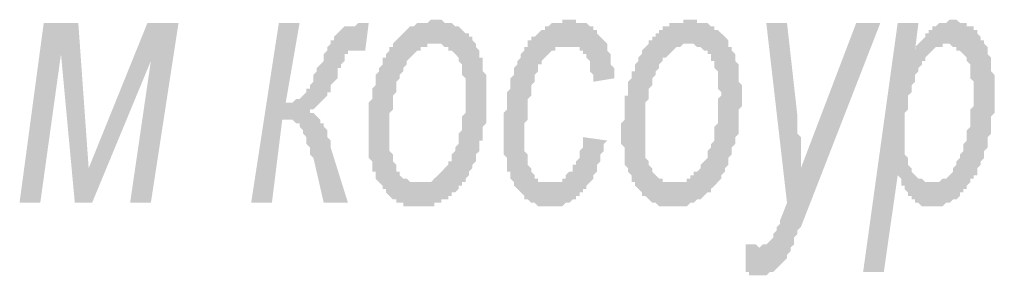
# Model space of a CAD drawing. Header units: millimetres. Extents: x 1372 to 666090, y 1285 to 31551.
# Drawn here: x 576736 to 577913, y 10488 to 10797 of the extents above; entities that cross this region are included whole.
import ezdxf

# ---------------------------------------------------------------- set-up
doc = ezdxf.new("R2010")
doc.units = ezdxf.units.MM
doc.layers.add('PDF _75-АЗ Штамп', color=7, linetype='Continuous')

msp = doc.modelspace()

# ---------------------------------------------------------------- hatches: boundary and pattern name
at = {"layer": 'PDF _75-АЗ Штамп', "transparency": 33554559}
for points in [[(576765.7, 10792.6), (576807.4, 10792.6), (576819.9, 10617.4), (576890.8, 10792.6), (576928.3, 10792.6), (576894.9, 10575.7), (576869.9, 10575.7), (576894.9, 10746.7), (576824, 10575.7), (576803.2, 10575.7), (576786.5, 10755), (576761.5, 10575.7), (576736.5, 10575.7)], [(577049.3, 10792.6), (577074.3, 10792.6), (577057.6, 10696.6), (577061.8, 10696.6), (577065.9, 10696.6), (577070.1, 10700.8), (577070.1, 10700.8), (577074.3, 10700.8), (577078.5, 10705), (577078.5, 10705), (577078.5, 10705), (577082.6, 10709.1), (577082.6, 10709.1), (577082.6, 10713.3), (577086.8, 10713.3), (577086.8, 10717.5), (577091, 10721.7), (577091, 10725.8), (577091, 10730), (577095.1, 10734.2), (577095.1, 10738.3), (577099.3, 10742.5), (577099.3, 10742.5), (577103.5, 10746.7), (577103.5, 10750.8), (577103.5, 10755), (577107.6, 10759.2), (577107.6, 10763.4), (577111.8, 10767.5), (577111.8, 10771.7), (577116, 10771.7), (577116, 10775.9), (577116, 10775.9), (577120.2, 10780), (577120.2, 10780), (577120.2, 10780), (577124.3, 10784.2), (577124.3, 10784.2), (577128.5, 10788.4), (577128.5, 10788.4), (577132.7, 10788.4), (577136.8, 10788.4), (577141, 10788.4), (577141, 10788.4), (577145.2, 10792.6), (577157.7, 10792.6), (577153.5, 10759.2), (577145.2, 10759.2), (577141, 10759.2), (577141, 10759.2), (577136.8, 10759.2), (577132.7, 10759.2), (577132.7, 10759.2), (577132.7, 10755), (577128.5, 10755), (577128.5, 10750.8), (577128.5, 10746.7), (577124.3, 10742.5), (577124.3, 10738.3), (577120.2, 10738.3), (577120.2, 10730), (577120.2, 10725.8), (577116, 10721.7), (577116, 10721.7), (577111.8, 10717.5), (577111.8, 10713.3), (577111.8, 10709.1), (577107.6, 10709.1), (577107.6, 10705), (577103.5, 10700.8), (577103.5, 10700.8), (577103.5, 10700.8), (577099.3, 10696.6), (577099.3, 10696.6), (577095.1, 10692.5), (577095.1, 10692.5), (577091, 10688.3), (577086.8, 10688.3), (577086.8, 10684.1), (577091, 10684.1), (577091, 10684.1), (577095.1, 10679.9), (577095.1, 10679.9), (577099.3, 10675.8), (577099.3, 10671.6), (577103.5, 10671.6), (577103.5, 10667.4), (577103.5, 10667.4), (577107.6, 10663.3), (577107.6, 10659.1), (577107.6, 10654.9), (577111.8, 10650.8), (577111.8, 10646.6), (577111.8, 10642.4), (577111.8, 10642.4), (577132.7, 10575.7), (577103.5, 10575.7), (577091, 10629.9), (577086.8, 10634.1), (577086.8, 10638.2), (577086.8, 10642.4), (577082.6, 10646.6), (577082.6, 10650.8), (577082.6, 10654.9), (577078.5, 10659.1), (577078.5, 10663.3), (577078.5, 10663.3), (577074.3, 10667.4), (577074.3, 10667.4), (577074.3, 10671.6), (577070.1, 10671.6), (577070.1, 10671.6), (577065.9, 10675.8), (577061.8, 10675.8), (577061.8, 10675.8), (577057.6, 10675.8), (577053.4, 10675.8), (577040.9, 10575.7), (577015.9, 10575.7)], [(577416.3, 10654.9), (577445.5, 10650.8), (577441.3, 10646.6), (577441.3, 10642.4), (577441.3, 10638.2), (577437.1, 10634.1), (577437.1, 10629.9), (577437.1, 10625.7), (577433, 10621.6), (577433, 10617.4), (577433, 10613.2), (577428.8, 10609), (577428.8, 10609), (577428.8, 10604.9), (577424.6, 10600.7), (577424.6, 10600.7), (577420.4, 10596.5), (577420.4, 10592.4), (577416.3, 10592.4), (577416.3, 10588.2), (577412.1, 10588.2), (577412.1, 10584), (577407.9, 10584), (577407.9, 10579.9), (577403.8, 10579.9), (577399.6, 10575.7), (577399.6, 10575.7), (577395.4, 10575.7), (577395.4, 10575.7), (577391.2, 10571.5), (577387.1, 10571.5), (577387.1, 10571.5), (577382.9, 10571.5), (577378.7, 10571.5), (577378.7, 10571.5), (577374.6, 10571.5), (577374.6, 10571.5), (577370.4, 10571.5), (577366.2, 10571.5), (577362.1, 10571.5), (577362.1, 10571.5), (577357.9, 10575.7), (577353.7, 10575.7), (577353.7, 10575.7), (577349.5, 10579.9), (577349.5, 10579.9), (577345.4, 10579.9), (577345.4, 10584), (577341.2, 10588.2), (577341.2, 10588.2), (577337, 10592.4), (577337, 10592.4), (577332.9, 10596.5), (577332.9, 10600.7), (577332.9, 10600.7), (577328.7, 10604.9), (577328.7, 10609), (577328.7, 10613.2), (577324.5, 10613.2), (577324.5, 10617.4), (577324.5, 10621.6), (577324.5, 10625.7), (577324.5, 10629.9), (577320.3, 10634.1), (577320.3, 10638.2), (577320.3, 10642.4), (577320.3, 10646.6), (577320.3, 10650.8), (577320.3, 10654.9), (577320.3, 10654.9), (577320.3, 10659.1), (577320.3, 10663.3), (577320.3, 10667.4), (577320.3, 10671.6), (577320.3, 10675.8), (577320.3, 10679.9), (577320.3, 10684.1), (577324.5, 10688.3), (577324.5, 10692.5), (577324.5, 10696.6), (577324.5, 10700.8), (577324.5, 10705), (577324.5, 10709.1), (577328.7, 10713.3), (577328.7, 10717.5), (577328.7, 10721.7), (577328.7, 10725.8), (577328.7, 10725.8), (577332.9, 10730), (577332.9, 10734.2), (577332.9, 10738.3), (577337, 10742.5), (577337, 10746.7), (577337, 10746.7), (577341.2, 10750.8), (577341.2, 10755), (577345.4, 10759.2), (577345.4, 10763.4), (577349.5, 10763.4), (577349.5, 10767.5), (577349.5, 10771.7), (577353.7, 10771.7), (577353.7, 10775.9), (577357.9, 10775.9), (577357.9, 10775.9), (577362.1, 10780), (577362.1, 10780), (577366.2, 10784.2), (577370.4, 10784.2), (577370.4, 10788.4), (577374.6, 10788.4), (577374.6, 10788.4), (577378.7, 10792.6), (577382.9, 10792.6), (577382.9, 10792.6), (577387.1, 10792.6), (577391.2, 10792.6), (577391.2, 10796.7), (577395.4, 10796.7), (577399.6, 10796.7), (577399.6, 10796.7), (577403.8, 10796.7), (577407.9, 10796.7), (577407.9, 10792.6), (577412.1, 10792.6), (577416.3, 10792.6), (577416.3, 10792.6), (577420.4, 10792.6), (577424.6, 10788.4), (577424.6, 10788.4), (577428.8, 10788.4), (577428.8, 10784.2), (577433, 10784.2), (577433, 10780), (577437.1, 10775.9), (577437.1, 10775.9), (577441.3, 10771.7), (577441.3, 10771.7), (577445.5, 10767.5), (577445.5, 10763.4), (577445.5, 10759.2), (577449.6, 10755), (577449.6, 10755), (577449.6, 10750.8), (577449.6, 10746.7), (577449.6, 10742.5), (577453.8, 10738.3), (577453.8, 10734.2), (577453.8, 10730), (577453.8, 10725.8), (577453.8, 10725.8), (577428.8, 10721.7), (577428.8, 10725.8), (577428.8, 10730), (577424.6, 10734.2), (577424.6, 10738.3), (577424.6, 10742.5), (577424.6, 10746.7), (577420.4, 10750.8), (577420.4, 10750.8), (577420.4, 10755), (577416.3, 10755), (577416.3, 10759.2), (577412.1, 10759.2), (577412.1, 10763.4), (577407.9, 10763.4), (577403.8, 10763.4), (577403.8, 10763.4), (577399.6, 10763.4), (577399.6, 10763.4), (577395.4, 10763.4), (577391.2, 10763.4), (577387.1, 10763.4), (577387.1, 10763.4), (577382.9, 10763.4), (577382.9, 10759.2), (577378.7, 10759.2), (577374.6, 10755), (577374.6, 10755), (577370.4, 10750.8), (577370.4, 10750.8), (577370.4, 10750.8), (577366.2, 10746.7), (577366.2, 10742.5), (577362.1, 10742.5), (577362.1, 10738.3), (577362.1, 10734.2), (577357.9, 10730), (577357.9, 10725.8), (577357.9, 10721.7), (577353.7, 10717.5), (577353.7, 10713.3), (577353.7, 10709.1), (577353.7, 10709.1), (577353.7, 10705), (577349.5, 10700.8), (577349.5, 10696.6), (577349.5, 10692.5), (577349.5, 10688.3), (577349.5, 10684.1), (577349.5, 10679.9), (577349.5, 10675.8), (577345.4, 10671.6), (577345.4, 10667.4), (577345.4, 10663.3), (577345.4, 10659.1), (577345.4, 10654.9), (577345.4, 10654.9), (577345.4, 10650.8), (577345.4, 10642.4), (577345.4, 10638.2), (577349.5, 10634.1), (577349.5, 10629.9), (577349.5, 10625.7), (577349.5, 10625.7), (577349.5, 10621.6), (577353.7, 10617.4), (577353.7, 10613.2), (577353.7, 10613.2), (577357.9, 10609), (577357.9, 10604.9), (577362.1, 10604.9), (577362.1, 10600.7), (577366.2, 10600.7), (577370.4, 10600.7), (577370.4, 10600.7), (577374.6, 10600.7), (577374.6, 10600.7), (577378.7, 10600.7), (577382.9, 10600.7), (577382.9, 10600.7), (577387.1, 10600.7), (577391.2, 10600.7), (577391.2, 10604.9), (577395.4, 10604.9), (577395.4, 10609), (577399.6, 10613.2), (577399.6, 10613.2), (577403.8, 10613.2), (577403.8, 10617.4), (577403.8, 10621.6), (577407.9, 10621.6), (577407.9, 10625.7), (577412.1, 10629.9), (577412.1, 10634.1), (577412.1, 10638.2), (577416.3, 10642.4), (577416.3, 10646.6), (577416.3, 10650.8), (577416.3, 10654.9), (577416.3, 10654.9)], [(577612.3, 10492.3), (577612.3, 10525.6), (577616.5, 10525.6), (577616.5, 10525.6), (577620.6, 10525.6), (577624.8, 10525.6), (577629, 10521.5), (577629, 10521.5), (577633.1, 10525.6), (577633.1, 10525.6), (577637.3, 10525.6), (577637.3, 10525.6), (577641.5, 10529.8), (577641.5, 10529.8), (577645.7, 10534), (577645.7, 10534), (577645.7, 10538.1), (577649.8, 10542.3), (577649.8, 10546.5), (577654, 10550.7), (577654, 10554.8), (577662.3, 10575.7), (577637.3, 10792.6), (577662.3, 10792.6), (577674.9, 10679.9), (577674.9, 10675.8), (577674.9, 10671.6), (577674.9, 10667.4), (577674.9, 10663.3), (577674.9, 10659.1), (577674.9, 10659.1), (577679, 10654.9), (577679, 10650.8), (577679, 10646.6), (577679, 10642.4), (577679, 10638.2), (577679, 10634.1), (577679, 10629.9), (577679, 10625.7), (577679, 10621.6), (577679, 10617.4), (577745.8, 10792.6), (577774.9, 10792.6), (577679, 10546.5), (577674.9, 10542.3), (577674.9, 10538.1), (577670.7, 10534), (577670.7, 10529.8), (577670.7, 10525.6), (577666.5, 10521.5), (577666.5, 10517.3), (577662.3, 10513.1), (577662.3, 10513.1), (577662.3, 10508.9), (577658.2, 10504.8), (577658.2, 10504.8), (577654, 10500.6), (577654, 10500.6), (577654, 10500.6), (577649.8, 10496.4), (577649.8, 10496.4), (577645.7, 10492.3), (577645.7, 10492.3), (577641.5, 10492.3), (577637.3, 10488.1), (577637.3, 10488.1), (577633.1, 10488.1), (577629, 10488.1), (577629, 10488.1), (577624.8, 10488.1), (577624.8, 10488.1), (577620.6, 10488.1), (577616.5, 10488.1), (577616.5, 10492.3), (577612.3, 10492.3), (577612.3, 10492.3)]]:
    msp.add_hatch(color=256, dxfattribs=at).paths.add_polyline_path(points)
h = msp.add_hatch(color=256, dxfattribs=at)
h.paths.add_polyline_path([(577157.7, 10654.9), (577157.7, 10663.3), (577157.7, 10667.4), (577157.7, 10671.6), (577157.7, 10675.8), (577157.7, 10679.9), (577157.7, 10684.1), (577157.7, 10688.3), (577157.7, 10692.5), (577157.7, 10696.6), (577161.9, 10700.8), (577161.9, 10705), (577161.9, 10705), (577161.9, 10709.1), (577161.9, 10713.3), (577166, 10717.5), (577166, 10721.7), (577166, 10725.8), (577166, 10730), (577170.2, 10734.2), (577170.2, 10734.2), (577170.2, 10738.3), (577174.4, 10742.5), (577174.4, 10746.7), (577174.4, 10750.8), (577178.5, 10750.8), (577178.5, 10755), (577182.7, 10759.2), (577182.7, 10763.4), (577186.9, 10763.4), (577186.9, 10767.5), (577191.1, 10771.7), (577191.1, 10771.7), (577195.2, 10775.9), (577195.2, 10775.9), (577199.4, 10780), (577199.4, 10780), (577203.6, 10784.2), (577203.6, 10784.2), (577207.7, 10788.4), (577211.9, 10788.4), (577211.9, 10788.4), (577216.1, 10792.6), (577216.1, 10792.6), (577220.3, 10792.6), (577224.4, 10792.6), (577224.4, 10792.6), (577228.6, 10792.6), (577232.8, 10796.7), (577236.9, 10796.7), (577236.9, 10796.7), (577241.1, 10796.7), (577241.1, 10796.7), (577245.3, 10796.7), (577249.4, 10792.6), (577249.4, 10792.6), (577253.6, 10792.6), (577257.8, 10792.6), (577257.8, 10792.6), (577262, 10788.4), (577266.1, 10788.4), (577266.1, 10788.4), (577270.3, 10784.2), (577270.3, 10784.2), (577274.5, 10780), (577278.6, 10780), (577278.6, 10775.9), (577282.8, 10775.9), (577282.8, 10771.7), (577282.8, 10771.7), (577287, 10767.5), (577287, 10763.4), (577287, 10763.4), (577291.2, 10759.2), (577291.2, 10755), (577291.2, 10750.8), (577295.3, 10750.8), (577295.3, 10746.7), (577295.3, 10742.5), (577295.3, 10738.3), (577295.3, 10734.2), (577299.5, 10730), (577299.5, 10725.8), (577299.5, 10721.7), (577299.5, 10717.5), (577299.5, 10713.3), (577299.5, 10709.1), (577299.5, 10705), (577299.5, 10700.8), (577299.5, 10696.6), (577299.5, 10692.5), (577299.5, 10688.3), (577299.5, 10684.1), (577299.5, 10679.9), (577299.5, 10675.8), (577299.5, 10671.6), (577295.3, 10667.4), (577295.3, 10663.3), (577295.3, 10659.1), (577295.3, 10654.9), (577295.3, 10650.8), (577291.2, 10650.8), (577291.2, 10646.6), (577291.2, 10642.4), (577291.2, 10638.2), (577291.2, 10638.2), (577287, 10634.1), (577287, 10629.9), (577287, 10625.7), (577282.8, 10621.6), (577282.8, 10617.4), (577278.6, 10613.2), (577278.6, 10613.2), (577278.6, 10609), (577274.5, 10604.9), (577274.5, 10600.7), (577270.3, 10600.7), (577270.3, 10596.5), (577266.1, 10596.5), (577266.1, 10592.4), (577262, 10588.2), (577257.8, 10588.2), (577257.8, 10588.2), (577257.8, 10584), (577253.6, 10584), (577253.6, 10579.9), (577249.4, 10579.9), (577245.3, 10579.9), (577245.3, 10575.7), (577241.1, 10575.7), (577236.9, 10575.7), (577236.9, 10571.5), (577232.8, 10571.5), (577228.6, 10571.5), (577228.6, 10571.5), (577224.4, 10571.5), (577220.3, 10571.5), (577220.3, 10571.5), (577220.3, 10571.5), (577216.1, 10571.5), (577211.9, 10571.5), (577207.7, 10571.5), (577207.7, 10571.5), (577203.6, 10571.5), (577199.4, 10571.5), (577199.4, 10575.7), (577195.2, 10575.7), (577191.1, 10575.7), (577191.1, 10579.9), (577186.9, 10579.9), (577186.9, 10579.9), (577182.7, 10584), (577182.7, 10584), (577178.5, 10588.2), (577178.5, 10592.4), (577174.4, 10592.4), (577174.4, 10596.5), (577170.2, 10600.7), (577170.2, 10600.7), (577166, 10604.9), (577166, 10609), (577166, 10613.2), (577161.9, 10613.2), (577161.9, 10617.4), (577161.9, 10621.6), (577161.9, 10625.7), (577157.7, 10629.9), (577157.7, 10634.1), (577157.7, 10638.2), (577157.7, 10642.4), (577157.7, 10646.6), (577157.7, 10650.8), (577157.7, 10654.9), (577157.7, 10654.9)], flags=0)
h.paths.add_polyline_path([(577182.7, 10659.1), (577182.7, 10654.9), (577182.7, 10650.8), (577182.7, 10646.6), (577182.7, 10642.4), (577182.7, 10638.2), (577186.9, 10634.1), (577186.9, 10629.9), (577186.9, 10625.7), (577186.9, 10625.7), (577191.1, 10621.6), (577191.1, 10617.4), (577191.1, 10613.2), (577191.1, 10613.2), (577195.2, 10613.2), (577195.2, 10609), (577199.4, 10604.9), (577203.6, 10604.9), (577203.6, 10604.9), (577207.7, 10600.7), (577207.7, 10600.7), (577211.9, 10600.7), (577216.1, 10600.7), (577216.1, 10600.7), (577220.3, 10600.7), (577220.3, 10600.7), (577224.4, 10600.7), (577228.6, 10600.7), (577228.6, 10600.7), (577232.8, 10600.7), (577236.9, 10604.9), (577236.9, 10604.9), (577241.1, 10609), (577241.1, 10609), (577245.3, 10613.2), (577245.3, 10613.2), (577249.4, 10617.4), (577249.4, 10617.4), (577253.6, 10621.6), (577253.6, 10625.7), (577257.8, 10625.7), (577257.8, 10629.9), (577257.8, 10634.1), (577262, 10638.2), (577262, 10642.4), (577262, 10642.4), (577266.1, 10646.6), (577266.1, 10650.8), (577266.1, 10654.9), (577266.1, 10659.1), (577270.3, 10663.3), (577270.3, 10667.4), (577270.3, 10667.4), (577270.3, 10671.6), (577270.3, 10675.8), (577270.3, 10679.9), (577274.5, 10684.1), (577274.5, 10688.3), (577274.5, 10692.5), (577274.5, 10696.6), (577274.5, 10700.8), (577274.5, 10705), (577274.5, 10705), (577274.5, 10709.1), (577274.5, 10713.3), (577274.5, 10717.5), (577274.5, 10721.7), (577274.5, 10725.8), (577270.3, 10730), (577270.3, 10734.2), (577270.3, 10738.3), (577270.3, 10742.5), (577266.1, 10746.7), (577266.1, 10746.7), (577266.1, 10750.8), (577266.1, 10750.8), (577262, 10755), (577262, 10755), (577257.8, 10759.2), (577253.6, 10759.2), (577253.6, 10763.4), (577249.4, 10763.4), (577249.4, 10763.4), (577245.3, 10767.5), (577241.1, 10767.5), (577241.1, 10767.5), (577236.9, 10767.5), (577236.9, 10767.5), (577232.8, 10767.5), (577228.6, 10767.5), (577228.6, 10763.4), (577224.4, 10763.4), (577220.3, 10763.4), (577220.3, 10759.2), (577216.1, 10759.2), (577216.1, 10759.2), (577211.9, 10755), (577211.9, 10755), (577207.7, 10750.8), (577207.7, 10750.8), (577203.6, 10746.7), (577203.6, 10742.5), (577199.4, 10738.3), (577199.4, 10738.3), (577199.4, 10734.2), (577195.2, 10730), (577195.2, 10730), (577195.2, 10725.8), (577191.1, 10721.7), (577191.1, 10717.5), (577191.1, 10713.3), (577191.1, 10709.1), (577186.9, 10705), (577186.9, 10700.8), (577186.9, 10696.6), (577186.9, 10692.5), (577186.9, 10688.3), (577182.7, 10684.1), (577182.7, 10679.9), (577182.7, 10675.8), (577182.7, 10671.6), (577182.7, 10667.4), (577182.7, 10663.3), (577182.7, 10663.3), (577182.7, 10659.1)], flags=0)
h = msp.add_hatch(color=256, dxfattribs=at)
h.paths.add_polyline_path([(577462.1, 10654.9), (577462.1, 10663.3), (577462.1, 10667.4), (577462.1, 10671.6), (577466.3, 10675.8), (577466.3, 10679.9), (577466.3, 10684.1), (577466.3, 10688.3), (577466.3, 10692.5), (577466.3, 10696.6), (577466.3, 10700.8), (577466.3, 10705), (577470.5, 10705), (577470.5, 10709.1), (577470.5, 10713.3), (577470.5, 10717.5), (577470.5, 10721.7), (577474.7, 10725.8), (577474.7, 10730), (577474.7, 10734.2), (577478.8, 10734.2), (577478.8, 10738.3), (577478.8, 10742.5), (577483, 10746.7), (577483, 10750.8), (577483, 10750.8), (577487.2, 10755), (577487.2, 10759.2), (577491.3, 10763.4), (577491.3, 10763.4), (577495.5, 10767.5), (577495.5, 10771.7), (577499.7, 10771.7), (577499.7, 10775.9), (577503.9, 10775.9), (577503.9, 10780), (577508, 10780), (577508, 10784.2), (577512.2, 10784.2), (577512.2, 10788.4), (577516.4, 10788.4), (577520.5, 10788.4), (577520.5, 10792.6), (577524.7, 10792.6), (577528.9, 10792.6), (577528.9, 10792.6), (577533.1, 10792.6), (577537.2, 10792.6), (577537.2, 10796.7), (577541.4, 10796.7), (577545.6, 10796.7), (577545.6, 10796.7), (577549.7, 10796.7), (577553.9, 10796.7), (577553.9, 10792.6), (577558.1, 10792.6), (577562.2, 10792.6), (577562.2, 10792.6), (577566.4, 10792.6), (577570.6, 10788.4), (577570.6, 10788.4), (577574.8, 10788.4), (577574.8, 10784.2), (577578.9, 10784.2), (577583.1, 10780), (577583.1, 10780), (577587.3, 10775.9), (577587.3, 10775.9), (577591.4, 10771.7), (577591.4, 10771.7), (577591.4, 10767.5), (577591.4, 10763.4), (577595.6, 10763.4), (577595.6, 10759.2), (577599.8, 10755), (577599.8, 10750.8), (577599.8, 10750.8), (577599.8, 10746.7), (577604, 10742.5), (577604, 10738.3), (577604, 10734.2), (577604, 10730), (577604, 10725.8), (577604, 10721.7), (577608.1, 10717.5), (577608.1, 10713.3), (577608.1, 10709.1), (577608.1, 10705), (577608.1, 10700.8), (577608.1, 10696.6), (577608.1, 10692.5), (577604, 10688.3), (577604, 10684.1), (577604, 10679.9), (577604, 10675.8), (577604, 10671.6), (577604, 10667.4), (577604, 10663.3), (577604, 10659.1), (577599.8, 10654.9), (577599.8, 10650.8), (577599.8, 10650.8), (577599.8, 10646.6), (577595.6, 10642.4), (577595.6, 10638.2), (577595.6, 10638.2), (577595.6, 10634.1), (577591.4, 10629.9), (577591.4, 10625.7), (577591.4, 10621.6), (577587.3, 10617.4), (577587.3, 10613.2), (577587.3, 10613.2), (577583.1, 10609), (577583.1, 10604.9), (577578.9, 10600.7), (577578.9, 10600.7), (577574.8, 10596.5), (577574.8, 10596.5), (577570.6, 10592.4), (577570.6, 10588.2), (577566.4, 10588.2), (577566.4, 10588.2), (577562.2, 10584), (577562.2, 10584), (577558.1, 10579.9), (577553.9, 10579.9), (577553.9, 10579.9), (577549.7, 10575.7), (577549.7, 10575.7), (577545.6, 10575.7), (577541.4, 10571.5), (577541.4, 10571.5), (577537.2, 10571.5), (577533.1, 10571.5), (577533.1, 10571.5), (577528.9, 10571.5), (577524.7, 10571.5), (577524.7, 10571.5), (577520.5, 10571.5), (577520.5, 10571.5), (577516.4, 10571.5), (577512.2, 10571.5), (577512.2, 10571.5), (577508, 10571.5), (577503.9, 10575.7), (577503.9, 10575.7), (577499.7, 10575.7), (577495.5, 10579.9), (577495.5, 10579.9), (577495.5, 10579.9), (577491.3, 10584), (577487.2, 10584), (577487.2, 10588.2), (577483, 10592.4), (577483, 10592.4), (577478.8, 10596.5), (577478.8, 10600.7), (577474.7, 10600.7), (577474.7, 10604.9), (577474.7, 10609), (577470.5, 10613.2), (577470.5, 10613.2), (577470.5, 10617.4), (577466.3, 10621.6), (577466.3, 10625.7), (577466.3, 10629.9), (577466.3, 10634.1), (577466.3, 10638.2), (577466.3, 10642.4), (577462.1, 10646.6), (577462.1, 10650.8), (577462.1, 10654.9), (577462.1, 10654.9)], flags=0)
h.paths.add_polyline_path([(577491.3, 10659.1), (577491.3, 10654.9), (577491.3, 10650.8), (577491.3, 10646.6), (577491.3, 10642.4), (577491.3, 10638.2), (577491.3, 10634.1), (577491.3, 10629.9), (577495.5, 10625.7), (577495.5, 10625.7), (577495.5, 10621.6), (577499.7, 10617.4), (577499.7, 10613.2), (577499.7, 10613.2), (577499.7, 10613.2), (577503.9, 10609), (577508, 10604.9), (577508, 10604.9), (577512.2, 10604.9), (577512.2, 10600.7), (577516.4, 10600.7), (577520.5, 10600.7), (577520.5, 10600.7), (577524.7, 10600.7), (577524.7, 10600.7), (577528.9, 10600.7), (577533.1, 10600.7), (577533.1, 10600.7), (577537.2, 10600.7), (577541.4, 10600.7), (577541.4, 10604.9), (577545.6, 10604.9), (577545.6, 10609), (577549.7, 10609), (577549.7, 10613.2), (577553.9, 10613.2), (577558.1, 10617.4), (577558.1, 10617.4), (577558.1, 10621.6), (577562.2, 10625.7), (577562.2, 10625.7), (577566.4, 10629.9), (577566.4, 10634.1), (577566.4, 10638.2), (577570.6, 10642.4), (577570.6, 10642.4), (577570.6, 10646.6), (577574.8, 10650.8), (577574.8, 10654.9), (577574.8, 10659.1), (577574.8, 10663.3), (577574.8, 10667.4), (577574.8, 10667.4), (577578.9, 10671.6), (577578.9, 10675.8), (577578.9, 10679.9), (577578.9, 10684.1), (577578.9, 10688.3), (577578.9, 10692.5), (577578.9, 10696.6), (577578.9, 10700.8), (577583.1, 10705), (577583.1, 10705), (577583.1, 10709.1), (577578.9, 10713.3), (577578.9, 10717.5), (577578.9, 10721.7), (577578.9, 10725.8), (577578.9, 10730), (577578.9, 10734.2), (577574.8, 10738.3), (577574.8, 10742.5), (577574.8, 10746.7), (577570.6, 10746.7), (577570.6, 10750.8), (577570.6, 10750.8), (577570.6, 10755), (577566.4, 10755), (577566.4, 10759.2), (577562.2, 10759.2), (577558.1, 10763.4), (577558.1, 10763.4), (577553.9, 10763.4), (577549.7, 10767.5), (577549.7, 10767.5), (577545.6, 10767.5), (577545.6, 10767.5), (577541.4, 10767.5), (577537.2, 10767.5), (577537.2, 10767.5), (577533.1, 10763.4), (577528.9, 10763.4), (577528.9, 10763.4), (577524.7, 10759.2), (577524.7, 10759.2), (577524.7, 10759.2), (577520.5, 10755), (577520.5, 10755), (577516.4, 10750.8), (577512.2, 10750.8), (577512.2, 10746.7), (577508, 10742.5), (577508, 10738.3), (577508, 10738.3), (577503.9, 10734.2), (577503.9, 10730), (577503.9, 10730), (577499.7, 10725.8), (577499.7, 10721.7), (577499.7, 10717.5), (577495.5, 10713.3), (577495.5, 10709.1), (577495.5, 10705), (577495.5, 10700.8), (577491.3, 10696.6), (577491.3, 10692.5), (577491.3, 10688.3), (577491.3, 10684.1), (577491.3, 10679.9), (577491.3, 10675.8), (577491.3, 10671.6), (577491.3, 10667.4), (577491.3, 10663.3), (577491.3, 10663.3), (577491.3, 10659.1)], flags=0)
h = msp.add_hatch(color=256, dxfattribs=at)
h.paths.add_polyline_path([(577754.1, 10492.3), (577795.8, 10792.6), (577820.8, 10792.6), (577816.7, 10759.2), (577816.7, 10763.4), (577820.8, 10767.5), (577825, 10771.7), (577825, 10771.7), (577829.2, 10775.9), (577829.2, 10780), (577833.3, 10780), (577833.3, 10784.2), (577837.5, 10784.2), (577837.5, 10788.4), (577841.7, 10788.4), (577841.7, 10788.4), (577845.8, 10792.6), (577850, 10792.6), (577850, 10792.6), (577854.2, 10792.6), (577858.4, 10796.7), (577858.4, 10796.7), (577862.5, 10796.7), (577866.7, 10796.7), (577866.7, 10796.7), (577870.9, 10792.6), (577875, 10792.6), (577875, 10792.6), (577879.2, 10792.6), (577879.2, 10788.4), (577883.4, 10788.4), (577887.6, 10788.4), (577887.6, 10784.2), (577891.7, 10784.2), (577891.7, 10780), (577895.9, 10775.9), (577895.9, 10775.9), (577895.9, 10771.7), (577900.1, 10771.7), (577900.1, 10767.5), (577904.2, 10763.4), (577904.2, 10763.4), (577904.2, 10759.2), (577904.2, 10755), (577908.4, 10750.8), (577908.4, 10746.7), (577908.4, 10742.5), (577908.4, 10738.3), (577908.4, 10734.2), (577912.6, 10730), (577912.6, 10725.8), (577912.6, 10721.7), (577912.6, 10717.5), (577912.6, 10713.3), (577912.6, 10709.1), (577912.6, 10709.1), (577912.6, 10705), (577912.6, 10700.8), (577912.6, 10696.6), (577912.6, 10692.5), (577912.6, 10688.3), (577912.6, 10684.1), (577908.4, 10679.9), (577908.4, 10675.8), (577908.4, 10671.6), (577908.4, 10667.4), (577908.4, 10663.3), (577908.4, 10659.1), (577904.2, 10654.9), (577904.2, 10650.8), (577904.2, 10646.6), (577904.2, 10646.6), (577904.2, 10642.4), (577900.1, 10638.2), (577900.1, 10634.1), (577900.1, 10629.9), (577895.9, 10625.7), (577895.9, 10625.7), (577895.9, 10621.6), (577891.7, 10617.4), (577891.7, 10613.2), (577891.7, 10609), (577887.6, 10609), (577887.6, 10604.9), (577883.4, 10604.9), (577883.4, 10600.7), (577879.2, 10596.5), (577879.2, 10592.4), (577875, 10592.4), (577875, 10588.2), (577870.9, 10588.2), (577870.9, 10584), (577866.7, 10579.9), (577862.5, 10579.9), (577862.5, 10579.9), (577862.5, 10579.9), (577858.4, 10575.7), (577858.4, 10575.7), (577854.2, 10575.7), (577850, 10571.5), (577850, 10571.5), (577845.8, 10571.5), (577841.7, 10571.5), (577841.7, 10571.5), (577837.5, 10571.5), (577833.3, 10571.5), (577833.3, 10571.5), (577829.2, 10571.5), (577829.2, 10571.5), (577825, 10571.5), (577820.8, 10575.7), (577820.8, 10575.7), (577816.7, 10575.7), (577816.7, 10579.9), (577812.5, 10579.9), (577812.5, 10584), (577808.3, 10584), (577808.3, 10588.2), (577804.1, 10592.4), (577804.1, 10596.5), (577800, 10596.5), (577800, 10600.7), (577800, 10604.9), (577795.8, 10609), (577795.8, 10609), (577779.1, 10492.3)], flags=0)
h.paths.add_polyline_path([(577804.1, 10663.3), (577804.1, 10659.1), (577804.1, 10650.8), (577804.1, 10646.6), (577804.1, 10642.4), (577804.1, 10638.2), (577804.1, 10634.1), (577804.1, 10634.1), (577808.3, 10629.9), (577808.3, 10629.9), (577808.3, 10625.7), (577808.3, 10621.6), (577812.5, 10617.4), (577812.5, 10617.4), (577812.5, 10613.2), (577816.7, 10609), (577816.7, 10609), (577820.8, 10604.9), (577825, 10604.9), (577825, 10604.9), (577829.2, 10600.7), (577829.2, 10600.7), (577833.3, 10600.7), (577837.5, 10600.7), (577841.7, 10600.7), (577841.7, 10600.7), (577845.8, 10600.7), (577845.8, 10600.7), (577850, 10604.9), (577850, 10604.9), (577854.2, 10604.9), (577858.4, 10609), (577858.4, 10609), (577862.5, 10613.2), (577862.5, 10617.4), (577862.5, 10617.4), (577866.7, 10621.6), (577866.7, 10625.7), (577870.9, 10629.9), (577870.9, 10634.1), (577870.9, 10634.1), (577875, 10638.2), (577875, 10642.4), (577875, 10646.6), (577879.2, 10650.8), (577879.2, 10654.9), (577879.2, 10659.1), (577879.2, 10663.3), (577883.4, 10667.4), (577883.4, 10671.6), (577883.4, 10675.8), (577883.4, 10679.9), (577883.4, 10684.1), (577883.4, 10688.3), (577887.6, 10692.5), (577887.6, 10696.6), (577887.6, 10696.6), (577887.6, 10700.8), (577887.6, 10705), (577887.6, 10709.1), (577887.6, 10713.3), (577887.6, 10717.5), (577887.6, 10721.7), (577883.4, 10725.8), (577883.4, 10730), (577883.4, 10734.2), (577883.4, 10738.3), (577883.4, 10742.5), (577879.2, 10746.7), (577879.2, 10746.7), (577879.2, 10750.8), (577879.2, 10750.8), (577875, 10755), (577875, 10755), (577870.9, 10759.2), (577866.7, 10759.2), (577866.7, 10763.4), (577862.5, 10763.4), (577862.5, 10763.4), (577858.4, 10767.5), (577854.2, 10767.5), (577854.2, 10767.5), (577850, 10767.5), (577850, 10763.4), (577845.8, 10763.4), (577841.7, 10763.4), (577841.7, 10763.4), (577837.5, 10759.2), (577837.5, 10759.2), (577833.3, 10755), (577833.3, 10755), (577829.2, 10750.8), (577829.2, 10746.7), (577825, 10746.7), (577825, 10742.5), (577820.8, 10738.3), (577820.8, 10738.3), (577820.8, 10734.2), (577816.7, 10730), (577816.7, 10725.8), (577816.7, 10721.7), (577812.5, 10717.5), (577812.5, 10717.5), (577812.5, 10713.3), (577812.5, 10709.1), (577808.3, 10705), (577808.3, 10700.8), (577808.3, 10696.6), (577808.3, 10692.5), (577808.3, 10688.3), (577804.1, 10684.1), (577804.1, 10679.9), (577804.1, 10675.8), (577804.1, 10671.6), (577804.1, 10667.4), (577804.1, 10663.3), (577804.1, 10663.3)], flags=0)

doc.saveas('drawing.dxf')
